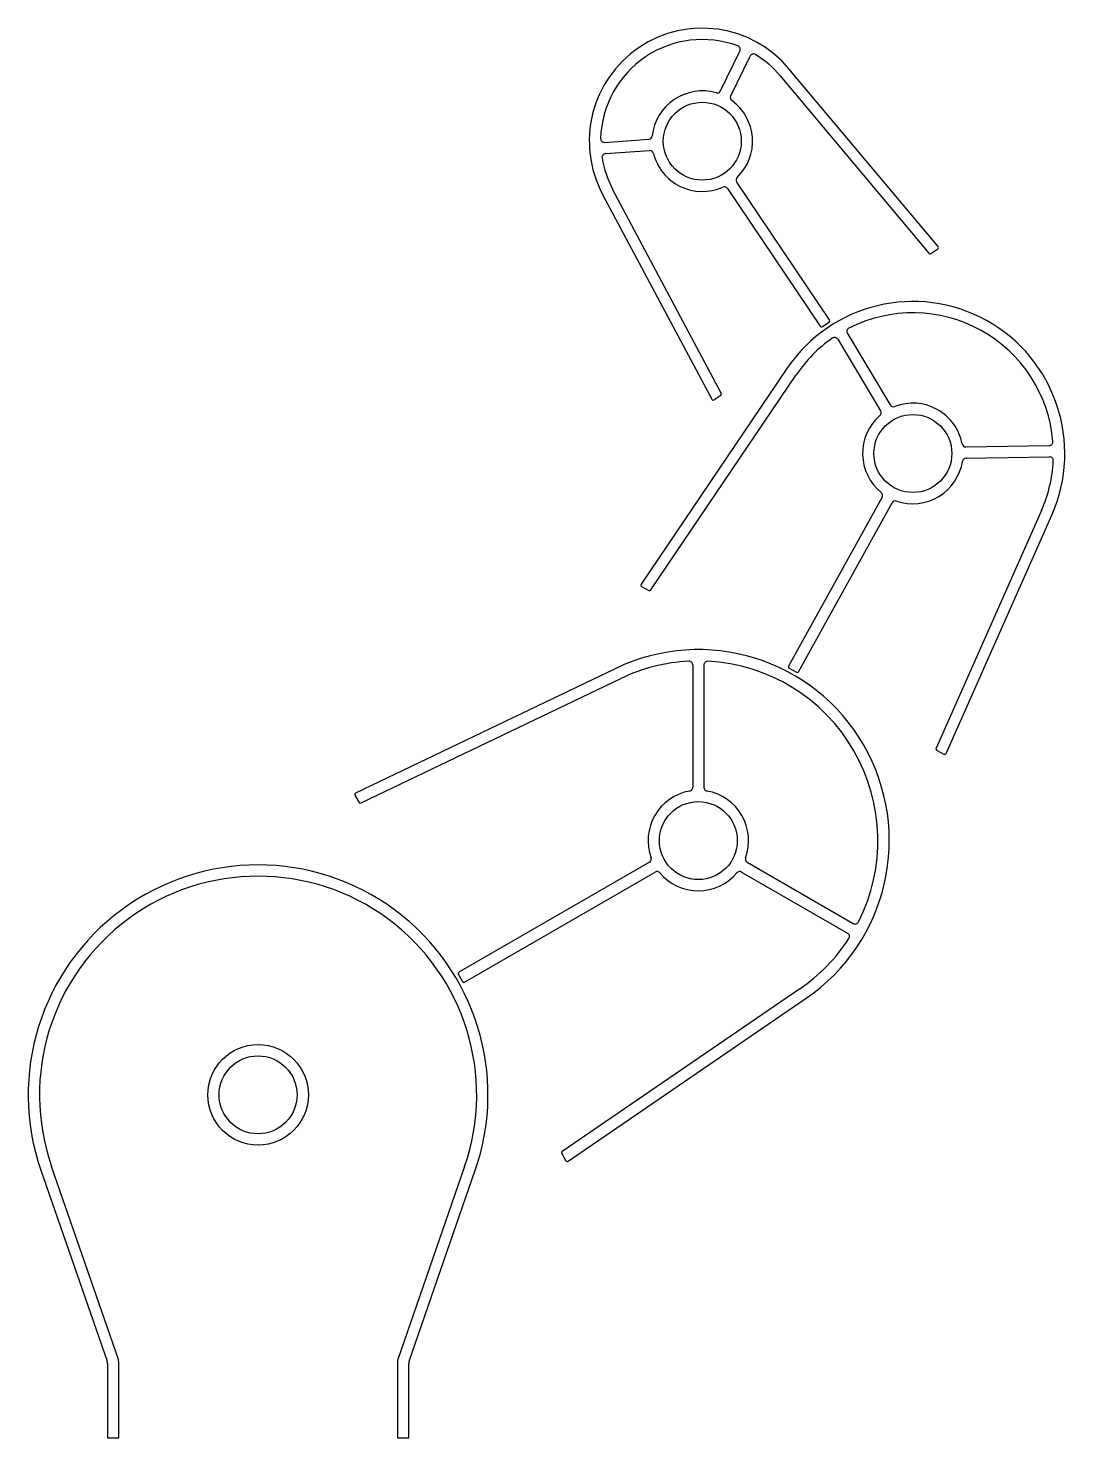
# Model space of a CAD drawing. Header units: metres. Extents: x -21 to 254, y 0 to 374.
import ezdxf

# ---------------------------------------------------------------- set-up
doc = ezdxf.new("R2010")
doc.units = ezdxf.units.M

msp = doc.modelspace()

# ---------------------------------------------------------------- linework, layer by layer
at = {"layer": 'PARAMETRIX'}
for p, q in [((162.8055, 357.5796), (167.9559, 368.1395)), ((165.5019, 356.2645), (170.6523, 366.8244)), ((220.5531, 316.2296), (180.9712, 363.4687)), ((178.67, 361.544), (218.1064, 314.479)), ((132.0381, 343.9127), (143.7585, 344.7322)), ((132.2474, 340.92), (143.9678, 341.7395)), ((191.7758, 296.7689), (167.1045, 333.3456)), ((131.4932, 330.0954), (160.4649, 275.6996)), ((163.0046, 277.3124), (134.1398, 331.508)), ((164.6174, 331.668), (189.2887, 295.0913)), ((218.6366, 314.4043), (220.4702, 315.641)), ((189.844, 294.9834), (191.6679, 296.2136)), ((196.487, 293.1746), (207.8865, 274.2026)), ((193.9155, 291.6295), (205.315, 272.6575)), ((180.4403, 283.901), (141.691, 226.5971)), ((144.2853, 225.0783), (182.9264, 282.222)), ((161.0417, 275.556), (162.8752, 276.7927)), ((227.9808, 263.0642), (250.1108, 263.4505)), ((228.0331, 260.0647), (250.1631, 260.4509)), ((205.716, 249.6862), (180.8601, 204.8449)), ((183.4839, 203.3905), (208.3399, 248.2317)), ((248.0085, 246.1464), (220.0245, 183.0953)), ((222.6873, 181.7001), (250.7498, 244.9278)), ((141.8284, 226.0232), (143.76, 224.9525)), ((134.994, 204.2668), (65.8905, 171.1678)), ((155.4134, 205.183), (155.4134, 172.6806)), ((158.4134, 205.183), (158.4134, 172.6806)), ((181.016, 204.3011), (182.9402, 203.2345)), ((67.3393, 168.5355), (136.291, 201.5617)), ((220.1962, 182.5832), (222.1277, 181.5125)), ((65.7169, 170.607), (66.8201, 168.6962)), ((143.926, 152.7838), (93.3333, 123.574)), ((94.8333, 120.976), (145.426, 150.1857)), ((168.4008, 150.1857), (196.5488, 133.9344)), ((169.9008, 152.7838), (198.0488, 136.5325)), ((93.1869, 123.0276), (94.2869, 121.1224)), ((183.8514, 119.1846), (120.774, 75.9838)), ((122.3293, 73.4129), (185.5456, 116.7088)), ((120.6536, 75.4538), (121.7569, 73.543)), ((2.8899, 20.8228), (-14.8532, 72.0517)), ((94.8532, 72.0517), (77.1101, 20.8228)), ((-17.6879, 71.0699), (-0.1101, 20.318)), ((80.1101, 20.318), (97.6879, 71.0699)), ((0, 19.6635), (0, 0)), ((3, 0), (3, 20.1683)), ((77, 20.1683), (77, 0)), ((80, 0), (80, 19.6635)), ((0, 0), (3, 0)), ((77, 0), (80, 0))]:
    msp.add_line(p, q, dxfattribs=at)
for centre, radius in [((157.9593, 344.2216), 10.35), ((213.8786, 261.3178), 10.35), ((156.9134, 158.55), 10.35), ((40, 91.05), 13.35), ((40, 91.05), 10.35)]:
    msp.add_circle(centre, radius, dxfattribs=at)
for centre, radius, start, end in [((157.9593, 344.2216), 30, 39.9091, 208.0909), ((157.9593, 344.2216), 27, 69.5177, 178.4823), ((167.0571, 368.5779), 1, 334, 69.5177), ((171.5511, 366.386), 1, 58.4823, 154), ((157.9593, 344.2216), 27, 39.9091, 58.4823), ((157.9593, 344.2216), 13.35, 74.033, 173.967), ((161.9067, 358.018), 1, 254.033, 334), ((166.4007, 355.8261), 1, 154, 233.967), ((157.9593, 344.2216), 13.35, 314.033, 53.967), ((131.9684, 344.9102), 1, 178.4823, 274), ((143.6887, 345.7298), 1, 274, 353.967), ((132.3172, 339.9224), 1, 94, 189.5177), ((144.0375, 340.742), 1, 14.033, 94), ((157.9593, 344.2216), 13.35, 194.033, 293.967), ((157.9593, 344.2216), 27, 189.5177, 208.0909), ((167.9336, 333.9048), 1, 134.033, 214), ((163.7884, 331.1088), 1, 34, 113.967), ((218.413, 314.7359), 0.4, 219.9601, 304), ((220.2465, 315.9727), 0.4, 304, 39.9598), ((213.8786, 261.3178), 40.35, 336.0339, 145.9661), ((191.4442, 296.5452), 0.4, 304, 34), ((213.8786, 261.3178), 37.35, 4.9437, 117.0563), ((213.8786, 261.3178), 37.35, 124.9437, 145.9661), ((189.6203, 295.315), 0.4, 214, 304), ((193.0583, 291.1145), 1, 31, 124.9437), ((197.3442, 293.6897), 1, 117.0563, 211), ((162.6516, 277.1244), 0.4, 304, 28.0399), ((160.818, 275.8876), 0.4, 208.0402, 304), ((208.7437, 274.7177), 1, 211, 290.967), ((213.8786, 261.3178), 13.35, 11.033, 110.967), ((213.8786, 261.3178), 13.35, 131.033, 230.967), ((204.4579, 272.1425), 1, 311.033, 31), ((227.9633, 264.064), 1, 191.033, 271), ((250.0933, 264.4503), 1, 271, 4.9437), ((213.8786, 261.3178), 13.35, 251.033, 350.967), ((228.0506, 259.0648), 1, 91, 170.967), ((213.8786, 261.3178), 37.35, 336.0339, 357.0563), ((250.1806, 259.4511), 1, 357.0563, 91), ((204.8414, 250.171), 1, 331, 50.967), ((209.2145, 247.7469), 1, 71.033, 151), ((142.0224, 226.373), 0.4, 145.9332, 241), ((143.9539, 225.3023), 0.4, 241, 325.9331), ((156.9134, 158.55), 50.7, 304.3841, 115.6159), ((156.9134, 158.55), 47.7, 93.0687, 115.6159), ((154.4134, 205.183), 1, 0, 93.0687), ((159.4134, 205.183), 1, 86.9313, 180), ((156.9134, 158.55), 47.7, 333.0687, 86.9313), ((181.2099, 204.651), 0.4, 151, 241), ((183.1341, 203.5844), 0.4, 241, 331), ((220.3901, 182.9331), 0.4, 156.0669, 241), ((222.3217, 181.8624), 0.4, 241, 336.0668), ((154.4134, 172.6806), 1, 280.033, 360), ((159.4134, 172.6806), 1, 180, 259.967), ((66.0633, 170.807), 0.4, 115.5934, 210), ((67.1665, 168.8962), 0.4, 210, 295.5933), ((156.9134, 158.55), 13.35, 100.033, 199.967), ((156.9134, 158.55), 13.35, 340.033, 79.967), ((143.426, 153.6498), 1, 300, 19.967), ((170.4008, 153.6498), 1, 160.033, 240), ((40, 91.05), 61.05, 340.8966, 199.1034), ((145.926, 149.3197), 1, 40.033, 120), ((156.9134, 158.55), 13.35, 220.033, 319.967), ((167.9008, 149.3197), 1, 60, 139.967), ((40, 91.05), 58.05, 340.8966, 199.1034), ((198.5488, 137.3985), 1, 240, 333.0687), ((156.9134, 158.55), 47.7, 304.3841, 326.9313), ((196.0488, 133.0684), 1, 326.9313, 60), ((93.5333, 123.2276), 0.4, 120, 210), ((94.6333, 121.3224), 0.4, 210, 300), ((121.0001, 75.6538), 0.4, 124.4067, 210), ((122.1033, 73.743), 0.4, 210, 304.4066), ((-2, 19.6635), 2, 360, 19.1034), ((1, 20.1683), 2, 360, 19.1034), ((79, 20.1683), 2, 160.8966, 180), ((82, 19.6635), 2, 160.8966, 180)]:
    msp.add_arc(centre, radius, start, end, dxfattribs=at)

doc.saveas('drawing.dxf')
